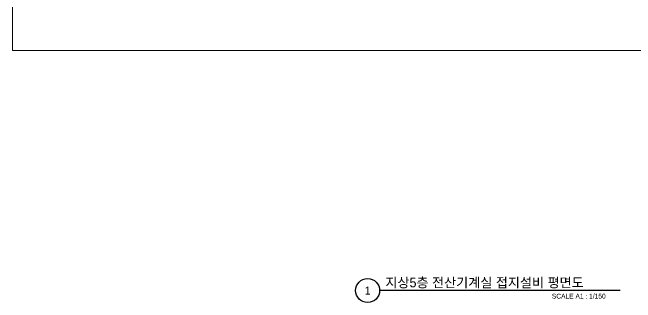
# Model space of a CAD drawing. Header units: millimetres. Extents: x -120884 to 122161, y 4425 to 84147.
# Drawn here: x 11492 to 69862, y 4425 to 31615 of the extents above; entities that cross this region are included whole.
import ezdxf
from ezdxf.enums import TextEntityAlignment as Align

# ---------------------------------------------------------------- set-up
doc = ezdxf.new("R2010")
doc.units = ezdxf.units.MM
doc.header["$LTSCALE"] = 150
doc.layers.add('-----31 Base Plan', color=252, linetype='Continuous', lineweight=0)
doc.layers.add('-----41 Drawing Title', color=2, linetype='Continuous')
doc.styles.add('ELEC', font='')
doc.styles.get('ELEC').set_extended_font_data('Dotum')

msp = doc.modelspace()

# ---------------------------------------------------------------- linework, layer by layer
at = {"layer": '-----31 Base Plan'}
msp.add_lwpolyline([(101232.7, 28052.5), (11492, 28052.5), (11492, 77104.6), (101232.7, 77104.6)], close=True, dxfattribs=at)
at = {"layer": '-----41 Drawing Title', "color": 7}
msp.add_line((68410.9, 5550), (45889.1, 5550), dxfattribs=at)
msp.add_circle((44764.1, 5550), 1125, dxfattribs=at)

# ---------------------------------------------------------------- texts
at = {"layer": '-----41 Drawing Title', "color": 2, "style": 'ELEC'}
msp.add_text('지상5층 전산기계실 접지설비 평면도', height=900, dxfattribs=at).set_placement((46429.1, 5850))
at = {"layer": '-----41 Drawing Title', "color": 7, "style": 'ELEC'}
msp.add_text('1', height=750, dxfattribs=at).set_placement((44764.1, 5550), align=Align.MIDDLE)
at = {"layer": '-----41 Drawing Title', "style": 'ELEC'}
msp.add_text('SCALE A1 : 1/150', height=450, dxfattribs=at).set_placement((67068.6, 4800), align=Align.RIGHT)

doc.saveas('drawing.dxf')
